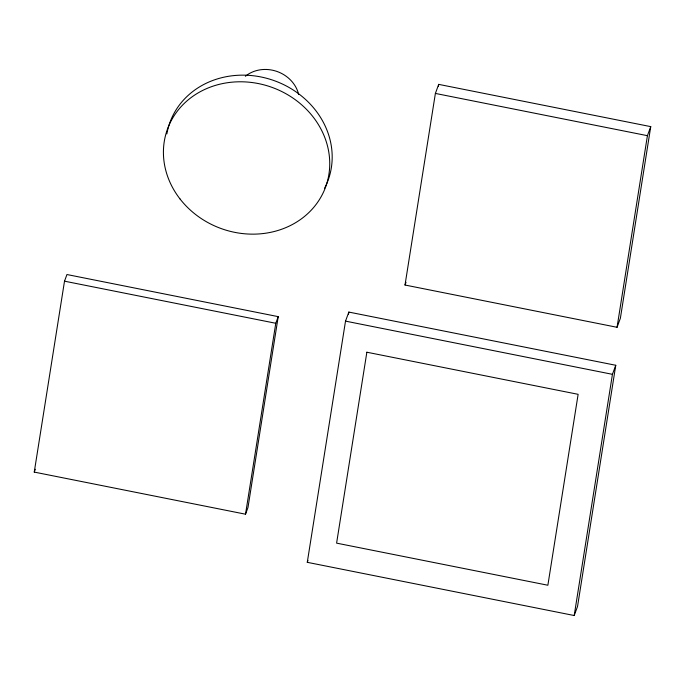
<?xml version="1.0" encoding="UTF-8"?>
<svg xmlns="http://www.w3.org/2000/svg" width="685" height="685" viewBox="0 0 685 685"><rect width="100%" height="100%" fill="white"/><g stroke="black" fill="none" stroke-linecap="round" stroke-linejoin="round"><path stroke-width="1.03" d="M34.25 472.093L64.51 281.175L66.95 274.531L278.221 316.641L247.97 507.559L245.521 514.195L34.25 472.093L35.295 469.242M245.521 514.195L275.781 323.277L278.221 316.641M307.282 562.325L345.514 321.128L348.845 312.077L615.764 365.276L577.532 606.482L574.201 615.524L307.282 562.325L307.95 560.518M348.511 314.184L348.845 312.077M405.015 285.029L435.386 93.425L438.708 84.375L650.75 126.631L620.379 318.242L617.057 327.293L405.015 285.029L406.017 282.314M438.374 86.481L438.708 84.375M617.057 327.293L647.419 135.681L650.75 126.631M574.201 615.524L612.433 374.327L615.764 365.276M435.386 93.425L647.419 135.681M345.514 321.128L612.433 374.327M64.51 281.175L275.781 323.277M166.866 133.9A84.204 75.033 20.2 0 1 273.092 80.256A84.204 75.033 20.2 0 1 324.57 188.264M245.376 76.283A32.195 28.693 20.2 0 1 276.689 71.36A32.195 28.693 20.2 0 1 298.651 94.436M366.86 352.218L336.6 543.137L547.872 585.238L578.131 394.32L366.86 352.218M180.027 198.967A84.204 75.033 20.2 0 0 323.046 193.067A84.204 75.033 20.2 0 0 236.659 81.857A84.204 75.033 20.2 0 0 180.027 198.967"/></g></svg>
